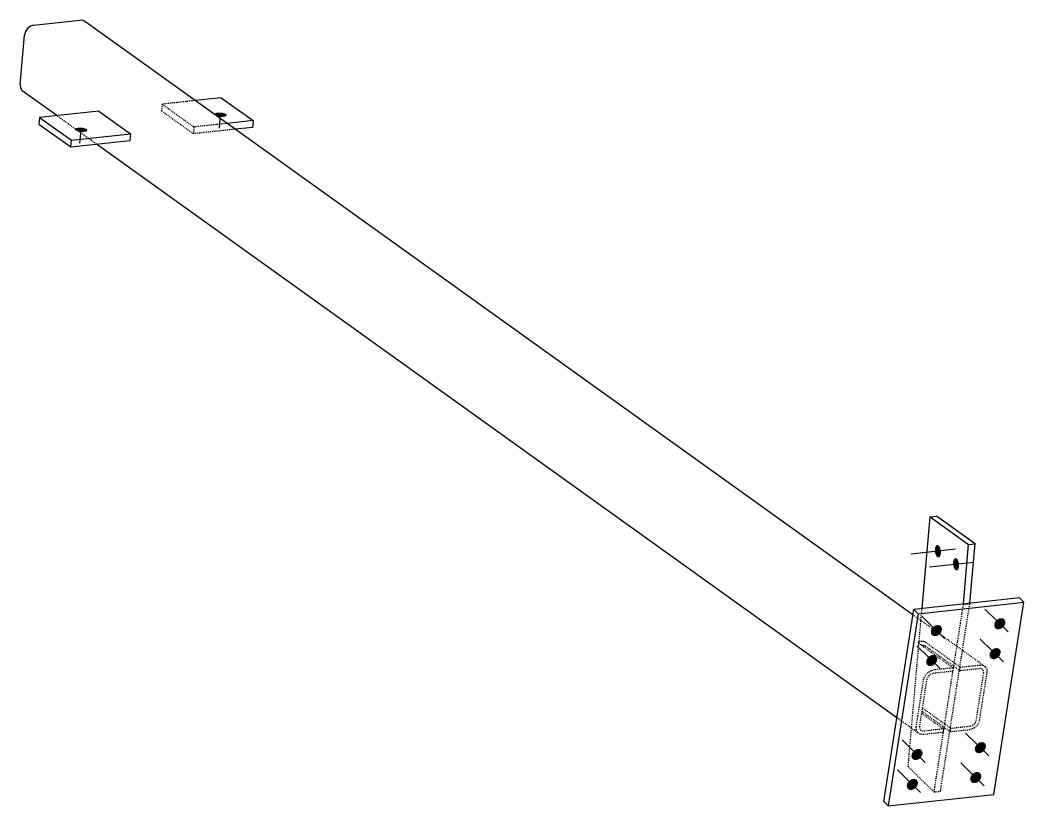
# Model space of a CAD drawing. Header units: millimetres. Extents: x 17 to 29049, y 7 to 1650.
# Drawn here: x 17 to 2102, y 17 to 1650 of the extents above; entities that cross this region are included whole.
import ezdxf

# ---------------------------------------------------------------- set-up
doc = ezdxf.new("R2010")
doc.units = ezdxf.units.MM
doc.linetypes.add('DXK_LINE_DOT2', pattern=[3.9198, 1.9599, -1.9599])
doc.layers.add('STÅL', color=7, linetype='Continuous')

msp = doc.modelspace()

# ---------------------------------------------------------------- hatches: boundary and pattern name
at = {"layer": 'STÅL', "linetype": 'Continuous'}
for points in [[(432.9, 1448.6), (430.2, 1449), (427.7, 1449.5), (425.3, 1450.2), (423.4, 1451), (421.9, 1451.8), (420.8, 1452.8), (420.4, 1453.7), (420.4, 1454.7), (421.1, 1455.5), (422.2, 1456.3), (423.9, 1456.9), (426, 1457.3), (428.4, 1457.6), (431, 1457.6), (433.7, 1457.5), (436.3, 1457.2), (438.9, 1456.7), (441.2, 1456), (443.2, 1455.2), (444.7, 1454.3), (445.7, 1453.4), (446.2, 1452.4), (446.1, 1451.5), (445.5, 1450.6), (444.3, 1449.9), (442.6, 1449.3), (440.6, 1448.8), (438.2, 1448.6), (435.6, 1448.5)], [(143.3, 1417.3), (140.6, 1417.7), (138, 1418.2), (135.7, 1418.8), (133.8, 1419.6), (132.2, 1420.5), (131.2, 1421.5), (130.7, 1422.4), (130.8, 1423.4), (131.5, 1424.2), (132.6, 1425), (134.3, 1425.6), (136.4, 1426), (138.7, 1426.3), (141.3, 1426.3), (144, 1426.2), (146.7, 1425.9), (149.3, 1425.4), (151.6, 1424.7), (153.5, 1423.9), (155.1, 1423), (156.1, 1422.1), (156.6, 1421.1), (156.5, 1420.2), (155.8, 1419.3), (154.7, 1418.6), (153, 1418), (151, 1417.5), (148.6, 1417.3), (146, 1417.2)], [(1929.1, 546.6), (1929.2, 543.9), (1929.1, 541.3), (1928.7, 538.9), (1928.1, 536.8), (1927.2, 535.1), (1926.2, 533.9), (1925, 533.2), (1923.7, 533), (1922.4, 533.5), (1921.2, 534.4), (1920, 535.9), (1918.9, 537.8), (1918, 540.1), (1917.3, 542.6), (1916.9, 545.3), (1916.8, 548), (1916.9, 550.6), (1917.3, 553), (1917.9, 555.1), (1918.7, 556.8), (1919.8, 558.1), (1921, 558.8), (1922.2, 558.9), (1923.5, 558.5), (1924.8, 557.5), (1926, 556), (1927.1, 554.1), (1928, 551.8), (1928.6, 549.3)], [(1966.8, 519.5), (1967, 516.8), (1966.9, 514.2), (1966.5, 511.8), (1965.9, 509.7), (1965, 508), (1964, 506.8), (1962.8, 506.1), (1961.5, 506), (1960.2, 506.4), (1958.9, 507.4), (1957.7, 508.8), (1956.7, 510.7), (1955.8, 513), (1955.1, 515.5), (1954.7, 518.2), (1954.5, 520.9), (1954.7, 523.5), (1955, 525.9), (1955.7, 528), (1956.5, 529.7), (1957.6, 531), (1958.7, 531.7), (1960, 531.8), (1961.3, 531.4), (1962.6, 530.4), (1963.8, 528.9), (1964.9, 527), (1965.8, 524.7), (1966.4, 522.2)], [(2044.4, 402.3), (2046.5, 404.1), (2048.8, 405.5), (2051.2, 406.5), (2053.6, 406.9), (2055.9, 406.9), (2058, 406.3), (2059.9, 405.3), (2061.3, 403.9), (2062.4, 402), (2063, 399.9), (2063.1, 397.6), (2062.7, 395.2), (2061.7, 392.8), (2060.4, 390.5), (2058.7, 388.4), (2056.6, 386.6), (2054.3, 385.2), (2051.9, 384.3), (2049.5, 383.8), (2047.2, 383.8), (2045.1, 384.4), (2043.2, 385.4), (2041.8, 386.9), (2040.7, 388.7), (2040.1, 390.8), (2040, 393.1), (2040.4, 395.6), (2041.4, 398), (2042.7, 400.3)], [(1912.8, 388.1), (1914.8, 389.9), (1917.1, 391.3), (1919.5, 392.2), (1921.9, 392.7), (1924.2, 392.7), (1926.4, 392.1), (1928.2, 391.1), (1929.7, 389.6), (1930.8, 387.8), (1931.3, 385.7), (1931.4, 383.4), (1931, 380.9), (1930.1, 378.5), (1928.8, 376.2), (1927, 374.2), (1925, 372.4), (1922.7, 371), (1920.3, 370), (1917.9, 369.6), (1915.6, 369.6), (1913.4, 370.2), (1911.6, 371.2), (1910.1, 372.6), (1909.1, 374.5), (1908.5, 376.6), (1908.4, 378.9), (1908.8, 381.3), (1909.7, 383.7), (1911.1, 386)], [(2034.7, 340.2), (2036.8, 342), (2039, 343.4), (2041.4, 344.3), (2043.8, 344.8), (2046.2, 344.7), (2048.3, 344.2), (2050.1, 343.2), (2051.6, 341.7), (2052.7, 339.9), (2053.3, 337.8), (2053.4, 335.4), (2052.9, 333), (2052, 330.6), (2050.7, 328.3), (2048.9, 326.2), (2046.9, 324.5), (2044.6, 323.1), (2042.2, 322.1), (2039.8, 321.6), (2037.5, 321.7), (2035.4, 322.2), (2033.5, 323.3), (2032, 324.7), (2031, 326.5), (2030.4, 328.7), (2030.3, 331), (2030.7, 333.4), (2031.6, 335.8), (2033, 338.1)], [(1903.1, 326), (1905.1, 327.7), (1907.4, 329.1), (1909.8, 330.1), (1912.2, 330.5), (1914.5, 330.5), (1916.7, 330), (1918.5, 328.9), (1920, 327.5), (1921, 325.6), (1921.6, 323.5), (1921.7, 321.2), (1921.3, 318.8), (1920.4, 316.4), (1919, 314.1), (1917.3, 312), (1915.2, 310.2), (1913, 308.8), (1910.6, 307.9), (1908.2, 307.4), (1905.9, 307.5), (1903.7, 308), (1901.9, 309), (1900.4, 310.5), (1899.3, 312.3), (1898.7, 314.4), (1898.7, 316.8), (1899.1, 319.2), (1900, 321.6), (1901.3, 323.9)], [(2004.2, 144.9), (2006.2, 146.6), (2008.5, 148), (2010.9, 149), (2013.3, 149.4), (2015.6, 149.4), (2017.7, 148.9), (2019.6, 147.8), (2021.1, 146.4), (2022.1, 144.5), (2022.7, 142.4), (2022.8, 140.1), (2022.4, 137.7), (2021.5, 135.3), (2020.1, 133), (2018.4, 130.9), (2016.3, 129.1), (2014.1, 127.7), (2011.7, 126.8), (2009.3, 126.3), (2007, 126.4), (2004.8, 126.9), (2003, 127.9), (2001.5, 129.4), (2000.4, 131.2), (1999.8, 133.3), (1999.8, 135.7), (2000.2, 138.1), (2001.1, 140.5), (2002.4, 142.8)], [(1872.5, 130.6), (1874.6, 132.4), (1876.9, 133.8), (1879.2, 134.7), (1881.7, 135.2), (1884, 135.2), (1886.1, 134.6), (1888, 133.6), (1889.4, 132.1), (1890.5, 130.3), (1891.1, 128.2), (1891.2, 125.9), (1890.7, 123.5), (1889.8, 121.1), (1888.5, 118.8), (1886.7, 116.7), (1884.7, 114.9), (1882.4, 113.5), (1880, 112.6), (1877.6, 112.1), (1875.3, 112.1), (1873.2, 112.7), (1871.3, 113.7), (1869.8, 115.2), (1868.8, 117), (1868.2, 119.1), (1868.1, 121.4), (1868.5, 123.8), (1869.4, 126.2), (1870.8, 128.5)], [(1994.5, 82.7), (1996.5, 84.5), (1998.8, 85.9), (2001.2, 86.8), (2003.6, 87.3), (2005.9, 87.3), (2008, 86.7), (2009.9, 85.7), (2011.4, 84.2), (2012.4, 82.4), (2013, 80.3), (2013.1, 78), (2012.7, 75.5), (2011.8, 73.1), (2010.4, 70.8), (2008.7, 68.8), (2006.6, 67), (2004.4, 65.6), (2002, 64.6), (1999.6, 64.2), (1997.2, 64.2), (1995.1, 64.8), (1993.3, 65.8), (1991.8, 67.2), (1990.7, 69.1), (1990.1, 71.2), (1990, 73.5), (1990.5, 75.9), (1991.4, 78.3), (1992.7, 80.6)], [(1862.8, 68.5), (1864.9, 70.2), (1867.1, 71.6), (1869.5, 72.6), (1871.9, 73.1), (1874.3, 73), (1876.4, 72.5), (1878.2, 71.5), (1879.7, 70), (1880.8, 68.2), (1881.4, 66), (1881.4, 63.7), (1881, 61.3), (1880.1, 58.9), (1878.8, 56.6), (1877, 54.5), (1875, 52.7), (1872.7, 51.4), (1870.3, 50.4), (1867.9, 49.9), (1865.6, 50), (1863.5, 50.5), (1861.6, 51.5), (1860.1, 53), (1859.1, 54.8), (1858.5, 57), (1858.4, 59.3), (1858.8, 61.7), (1859.7, 64.1), (1861.1, 66.4)]]:
    msp.add_hatch(color=96, dxfattribs=at).paths.add_polyline_path(points)

# ---------------------------------------------------------------- linework, layer by layer
at = {"layer": 'STÅL', "color": 2, "linetype": 'Continuous'}
for p, q in [((45, 1639.3), (141.5, 1649.8)), ((148.1, 1649.1), (141.5, 1649.8)), ((153.5, 1645.6), (148.1, 1649.1)), ((32.1, 1632.5), (27.8, 1626)), ((38.2, 1637.2), (32.1, 1632.5)), ((45, 1639.3), (38.2, 1637.2)), ((1871.3, 413.8), (153.5, 1645.6)), ((16.8, 1515.7), (25.8, 1618.7)), ((27.8, 1626), (25.8, 1618.7)), ((16.8, 1515.7), (17.5, 1508.7)), ((17.5, 1508.7), (20.8, 1503)), ((92.9, 1451.3), (20.8, 1503)), ((434.6, 1488.3), (381, 1482.5)), ((434.6, 1488.3), (500.8, 1440.9)), ((180.1, 1460.8), (57.3, 1447.5)), ((180.1, 1460.8), (246.3, 1413.4)), ((57.3, 1447.5), (56, 1433.5)), ((57.3, 1447.5), (123.4, 1400.1)), ((500.8, 1440.9), (447.1, 1435.1)), ((500.8, 1440.9), (499.5, 1426.8)), ((56, 1433.5), (122.2, 1386)), ((499.5, 1426.8), (463.9, 1423)), ((122.2, 1386), (123.4, 1400.1)), ((122.2, 1386), (245, 1399.3)), ((123.4, 1400.1), (246.3, 1413.4)), ((246.3, 1413.4), (245, 1399.3)), ((1837.9, 200.1), (175.8, 1391.9)), ((1890, 427.2), (1906.7, 617.4)), ((1906.7, 617.4), (1919.8, 618.8)), ((1906.7, 617.4), (1986.9, 559.8)), ((2000.1, 561.2), (1919.8, 618.8)), ((1976.2, 436.5), (1986.9, 559.8)), ((1986.9, 559.8), (2000.1, 561.2)), ((1989.3, 437.9), (2000.1, 561.2)), ((2092.5, 449.1), (1873.1, 425.3)), ((1882.3, 416.3), (2101.7, 440.1)), ((2039.2, 40.5), (2101.7, 440.1)), ((2101.7, 440.1), (2092.5, 449.1)), ((1810.6, 25.8), (1873.1, 425.3)), ((1873.1, 425.3), (1882.3, 416.3)), ((1882.3, 416.3), (1819.8, 16.8)), ((1810.6, 25.8), (1819.8, 16.8)), ((1819.8, 16.8), (2039.2, 40.5))]:
    msp.add_line(p, q, dxfattribs=at)
at = {"layer": 'STÅL', "color": 7, "linetype": 'DXK_LINE_DOT2'}
for p, q in [((381, 1482.5), (311.8, 1475)), ((311.8, 1475), (310.6, 1461)), ((310.6, 1461), (376.7, 1413.6)), ((311.8, 1475), (377.9, 1427.6)), ((175.8, 1391.9), (92.9, 1451.3)), ((377.9, 1427.6), (376.7, 1413.6)), ((463.9, 1423), (376.7, 1413.6)), ((447.1, 1435.1), (377.9, 1427.6)), ((1989.2, 436.9), (1989.3, 437.9)), ((1861.3, 98.7), (1890, 427.2)), ((1915.1, 45.8), (1976.1, 435.5)), ((1928.3, 47.3), (1989.2, 436.9)), ((1976.1, 435.5), (1989.2, 436.9)), ((1976.1, 435.5), (1976.2, 436.5)), ((2021.9, 305.8), (1871.3, 413.8)), ((1882.4, 357.3), (1882.1, 356.2)), ((1882.1, 356.2), (1883.1, 355)), ((1884, 358.2), (1882.4, 357.3)), ((1883.1, 355), (1954.6, 303.7)), ((1886.5, 358.7), (1884, 358.2)), ((1889.7, 358.8), (1886.5, 358.7)), ((1893, 358.4), (1889.7, 358.8)), ((1895.9, 357.7), (1893, 358.4)), ((1898, 356.6), (1895.9, 357.7)), ((1898, 356.6), (1969.5, 305.3)), ((1888.3, 351.3), (1889, 351.3)), ((1889, 351.3), (1892.3, 350.9)), ((1892.3, 350.9), (1895.2, 350.2)), ((1895.2, 350.2), (1897.3, 349.1)), ((1897.3, 349.1), (1968.4, 298.2)), ((1895.8, 286.5), (1900.6, 292.7)), ((1900.6, 292.7), (1906.9, 297.2)), ((1906.9, 297.2), (1913.8, 299.3)), ((1912.7, 292.2), (1908.5, 290.9)), ((1953.5, 296.6), (1912.7, 292.2)), ((1954.6, 303.7), (1913.8, 299.3)), ((1954.6, 303.7), (1953.5, 296.6)), ((1968.4, 298.2), (1969.5, 305.3)), ((1968.4, 298.2), (2009.2, 302.6)), ((1969.5, 305.3), (2010.3, 309.7)), ((2002.7, 194.6), (2018.1, 293)), ((2013.1, 302.2), (2009.2, 302.6)), ((2009.7, 195.4), (2025.1, 293.8)), ((2010.3, 309.7), (2016.8, 309.1)), ((2016.2, 300.2), (2013.1, 302.2)), ((2017.9, 297), (2016.2, 300.2)), ((2016.8, 309.1), (2021.9, 305.8)), ((2018.1, 293), (2017.9, 297)), ((2021.9, 305.8), (2024.8, 300.5)), ((2024.8, 300.5), (2025.1, 293.8)), ((1878, 181.1), (1893.4, 279.5)), ((1885.1, 181.9), (1900.5, 280.3)), ((1893.4, 279.5), (1895.8, 286.5)), ((1901.9, 284.5), (1900.5, 280.3)), ((1904.7, 288.2), (1901.9, 284.5)), ((1908.5, 290.9), (1904.7, 288.2)), ((1889.3, 209.2), (1934.7, 176.7)), ((1890, 213.2), (1948.5, 171.2)), ((1891.1, 220.3), (1949.6, 178.3)), ((1881.2, 169), (1837.9, 200.1)), ((1998.4, 186.7), (2001.2, 190.4)), ((2001.2, 190.4), (2002.7, 194.6)), ((2007.3, 188.4), (2002.6, 182.1)), ((2009.7, 195.4), (2007.3, 188.4)), ((1878.3, 174.4), (1878, 181.1)), ((1881.2, 169), (1878.3, 174.4)), ((1886.3, 165.8), (1881.2, 169)), ((1885.1, 181.9), (1885.2, 177.9)), ((1885.2, 177.9), (1887, 174.6)), ((1887, 174.6), (1890, 172.7)), ((1890, 172.7), (1893.9, 172.3)), ((1933.6, 169.5), (1892.8, 165.1)), ((1934.7, 176.7), (1893.9, 172.3)), ((1934.7, 176.7), (1933.6, 169.5)), ((1949.6, 178.3), (1948.5, 171.2)), ((1948.5, 171.2), (1989.3, 175.6)), ((1949.6, 178.3), (1990.5, 182.7)), ((1996.3, 177.7), (1989.3, 175.6)), ((1990.5, 182.7), (1994.6, 184)), ((1994.6, 184), (1998.4, 186.7)), ((2002.6, 182.1), (1996.3, 177.7)), ((1892.8, 165.1), (1886.3, 165.8)), ((1861.3, 98.7), (1915.1, 45.8)), ((1915.1, 45.8), (1928.3, 47.3))]:
    msp.add_line(p, q, dxfattribs=at)
at = {"layer": 'STÅL', "color": 96, "linetype": 'Continuous'}
for p, q in [((430.8, 1425), (433.3, 1453.1)), ((141.2, 1393.7), (143.7, 1421.8)), ((1959.9, 550), (1867.7, 540)), ((1997.6, 522.9), (1905.5, 512.9)), ((2068.8, 378.5), (2020.6, 425.8)), ((1937.1, 364.2), (1888.9, 411.5)), ((2059, 316.3), (2010.9, 363.6)), ((1927.4, 302.1), (1879.2, 349.4)), ((2028.5, 121), (1980.3, 168.3)), ((1896.8, 106.8), (1848.7, 154)), ((2018.8, 58.8), (1970.6, 106.1)), ((1887.1, 44.6), (1839, 91.9))]:
    msp.add_line(p, q, dxfattribs=at)

doc.saveas('drawing.dxf')
